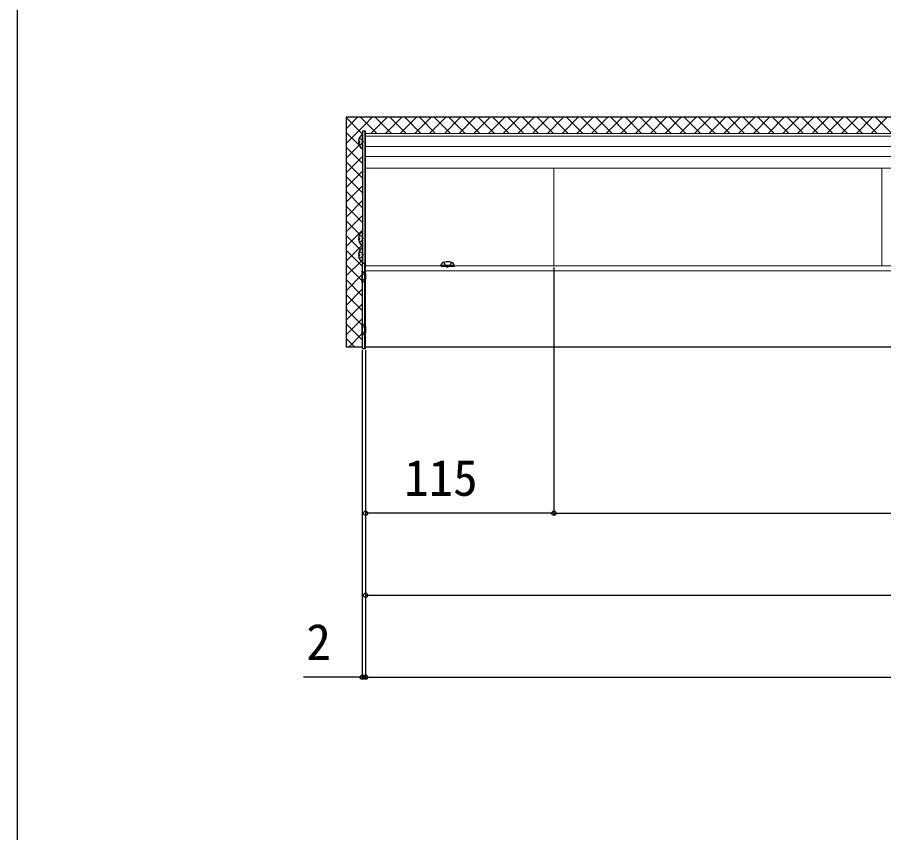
# Model space of a CAD drawing. Units: millimetres, scale not verified. Extents: x -1312 to 1312, y -1960 to 1949.
# Drawn here: x -1312 to -784, y -3 to 495 of the extents above; entities that cross this region are included whole.
import ezdxf
from ezdxf.enums import TextEntityAlignment as Align

# ---------------------------------------------------------------- set-up
doc = ezdxf.new("R2010")
doc.units = ezdxf.units.MM
doc.header["$LTSCALE"] = 8
doc.layers.add('0-3_YKK_12', color=2, linetype='Continuous', lineweight=18)
for name, color, linetype in [('0-4_YKK_13', 4, 'Continuous'), ('0-5_YKK_D', 6, 'Continuous'), ('0-6_YKK_ZWAK', 7, 'Continuous'), ('0-7_YSS_K', 3, 'Continuous')]:
    doc.layers.add(name, color=color, linetype=linetype)
doc.styles.add('ＭＳ ゴシック', font='')
doc.styles.get('ＭＳ ゴシック').set_extended_font_data('MS Gothic')

msp = doc.modelspace()

# ---------------------------------------------------------------- linework, layer by layer
at = {"layer": '0-3_YKK_12'}
for p, q in [((-1100, 423.703), (-233.5, 423.703)), ((-1100, 423.703), (-1100, 293.723)), ((-1100, 422.131), (-233.5, 422.131)), ((-1100, 415.776), (-233.5, 415.776)), ((-1100, 409.703), (-233.5, 409.703)), ((-1100, 402.601), (-233.5, 402.601)), ((-985, 402.601), (-985, 343.026)), ((-785, 402.601), (-785, 343.026)), ((-1100, 343.026), (-1053.896, 343.026)), ((-1100, 339.985), (-233.5, 339.985)), ((-1045.929, 343.026), (-653.896, 343.026)), ((-1100, 293.723), (-233.5, 293.723))]:
    msp.add_line(p, q, dxfattribs=at)
at = {"layer": '0-4_YKK_13'}
for p, q in [((-1101.8, 425.203), (-1101.8, 344.458)), ((-1100.5, 425.203), (-1101.8, 425.203)), ((-1104.283, 419.128), (-1103.4, 419.128)), ((-1103.877, 420.778), (-1102.012, 419.848)), ((-1102.012, 419.848), (-1101.403, 418.703)), ((-1101.8, 414.728), (-1101.8, 422.679)), ((-1104.283, 360.128), (-1103.4, 360.128)), ((-1103.877, 361.778), (-1102.012, 360.848)), ((-1102.012, 360.848), (-1101.403, 359.703)), ((-1101.8, 355.728), (-1101.8, 363.679)), ((-1104.283, 350.128), (-1103.4, 350.128)), ((-1103.877, 351.778), (-1102.012, 350.848)), ((-1102.012, 350.848), (-1101.403, 349.703)), ((-1101.8, 345.728), (-1101.8, 353.679)), ((-1100.5, 344.505), (-1101.8, 344.505)), ((-1053.913, 343.12), (-1053.771, 343.923)), ((-1052.213, 345.1), (-1051.058, 342.783)), ((-1047.613, 345.1), (-1048.768, 342.783)), ((-1045.913, 343.12), (-1046.054, 343.923)), ((-1102, 332.833), (-1102, 339.833)), ((-1102, 338.383), (-1100.185, 337.478)), ((-1101.75, 332.833), (-1101.75, 339.833)), ((-1045.913, 343.12), (-1053.913, 343.12)), ((-1053.913, 343.12), (-1053.824, 342.62)), ((-1046.001, 342.62), (-1053.824, 342.62)), ((-1051.058, 342.783), (-1049.913, 342.174)), ((-1048.768, 342.783), (-1049.913, 342.174)), ((-1045.913, 343.12), (-1046.001, 342.62)), ((-1101.75, 332.833), (-1100.119, 334.463)), ((-1100.185, 337.478), (-1100, 337.13)), ((-1100, 338.083), (-1100, 334.583)), ((-1102, 332.833), (-1101.75, 332.833)), ((-1102, 300.708), (-1102, 307.708)), ((-1101.75, 300.708), (-1101.75, 307.708)), ((-1102, 306.258), (-1100.185, 305.353)), ((-1101.75, 300.708), (-1100.119, 302.338)), ((-1100.185, 305.353), (-1100, 305.005)), ((-1100, 305.958), (-1100, 302.458)), ((-1102, 300.708), (-1101.75, 300.708))]:
    msp.add_line(p, q, dxfattribs=at)
for points in [[(-1100, 302.203), (-1100, 425.203), (-1100.5, 425.203), (-1100.5, 344.458), (-1102, 344.458), (-1102, 292.68), (-1100.5, 292.68), (-1100.5, 344.458), (-1100.5, 292.68), (-1100, 292.68), (-1100, 344.458), (-1100.5, 344.458)], [(-1104.283, 418.278), (-1103.4, 418.278), (-1103.4, 419.128)], [(-1103.877, 416.628), (-1102.012, 417.558), (-1101.403, 418.703)], [(-1104.283, 359.278), (-1103.4, 359.278), (-1103.4, 360.128)], [(-1103.877, 357.628), (-1102.012, 358.558), (-1101.403, 359.703)], [(-1104.283, 349.278), (-1103.4, 349.278), (-1103.4, 350.128)], [(-1103.877, 347.628), (-1102.012, 348.558), (-1101.403, 349.703)], [(-1102, 339.833), (-1101.75, 339.833), (-1100.119, 338.202)], [(-1102, 334.283), (-1100.185, 335.188), (-1100, 335.535)], [(-1102, 307.708), (-1101.75, 307.708), (-1100.119, 306.077)], [(-1102, 302.158), (-1100.185, 303.063), (-1100, 303.41)]]:
    msp.add_lwpolyline(points, dxfattribs=at)
for centre, radius, start, end in [((-1099, 418.703), 5.3, 127.71409, 175.40059), ((-1099, 418.703), 5.3, 184.59941, 232.28591), ((-1102.074, 422.679), 0.274, 0, 127.71409), ((-1102.074, 414.728), 0.274, 232.28591, 0), ((-1099, 359.703), 5.3, 127.71409, 175.40059), ((-1102.074, 363.679), 0.274, 0, 127.71409), ((-1099, 359.703), 5.3, 184.59941, 232.28591), ((-1102.074, 355.728), 0.274, 232.28591, 0), ((-1099, 349.703), 5.3, 127.71409, 175.40059), ((-1099, 349.703), 5.3, 184.59941, 232.28591), ((-1102.074, 353.679), 0.274, 0, 127.71409), ((-1102.074, 345.728), 0.274, 232.28591, 0), ((-1052.885, 343.766), 0.9, 122.05588, 170), ((-1049.913, 339.02), 6.5, 57.94412, 122.05588), ((-1046.94, 343.766), 0.9, 10, 57.94412), ((-1099.554, 338.768), 0.8, 225, 236.08492), ((-1099.554, 333.898), 0.8, 123.91508, 135), ((-1099.554, 306.643), 0.8, 225, 236.08492), ((-1099.554, 301.773), 0.8, 123.91508, 135)]:
    msp.add_arc(centre, radius, start, end, dxfattribs=at)
at = {"layer": '0-5_YKK_D'}
for p, q in [((-985, 342.026), (-985, 191.148)), ((-985, 342.026), (-985, 191.148)), ((-1102, 291.68), (-1102, 91.148)), ((-1100, 291.68), (-1100, 91.148)), ((-1100, 291.68), (-1100, 91.148)), ((-1100, 291.68), (-1100, 191.148)), ((-1100, 291.68), (-1100, 141.148)), ((-985, 192.148), (-1100, 192.148)), ((-985, 192.148), (1015, 192.148)), ((-1100, 142.148), (0, 142.148)), ((-1102, 92.148), (-1137.886, 92.148)), ((-1100, 92.148), (-1102, 92.148)), ((-1100, 92.148), (-1094.75, 92.148)), ((-1100, 92.148), (1100, 92.148))]:
    msp.add_line(p, q, dxfattribs=at)
for centre in [(-1100, 192.148), (-985, 192.148), (-985, 192.148), (-1100, 142.148), (-1102, 92.148), (-1100, 92.148), (-1100, 92.148)]:
    msp.add_circle(centre, 1.312, dxfattribs=at)
at = {"layer": '0-6_YKK_ZWAK'}
msp.add_line((-1312.5, 1864.6), (-1312.5, -1960.4), dxfattribs=at)
at = {"layer": '0-7_YSS_K'}
for p, q in [((-1111.8, 426.654), (-1104.854, 433.6)), ((-1100, 430.56), (-1103.04, 433.6)), ((-1100, 429.474), (-1095.874, 433.6)), ((-1096.791, 423.703), (-1086.894, 433.6)), ((-1084.162, 423.703), (-1094.059, 433.6)), ((-1087.81, 423.703), (-1077.914, 433.6)), ((-1075.182, 423.703), (-1085.079, 433.6)), ((-1078.83, 423.703), (-1068.933, 433.6)), ((-1066.202, 423.703), (-1076.099, 433.6)), ((-1069.85, 423.703), (-1059.953, 433.6)), ((-1057.222, 423.703), (-1067.119, 433.6)), ((-1060.87, 423.703), (-1050.973, 433.6)), ((-1048.241, 423.703), (-1058.138, 433.6)), ((-1051.889, 423.703), (-1041.993, 433.6)), ((-1039.261, 423.703), (-1049.158, 433.6)), ((-1042.909, 423.703), (-1033.012, 433.6)), ((-1030.281, 423.703), (-1040.178, 433.6)), ((-1033.929, 423.703), (-1024.032, 433.6)), ((-1021.301, 423.703), (-1031.197, 433.6)), ((-1024.949, 423.703), (-1015.052, 433.6)), ((-1012.32, 423.703), (-1022.217, 433.6)), ((-1015.968, 423.703), (-1006.072, 433.6)), ((-1003.34, 423.703), (-1013.237, 433.6)), ((-1006.988, 423.703), (-997.091, 433.6)), ((-994.36, 423.703), (-1004.257, 433.6)), ((-998.008, 423.703), (-988.111, 433.6)), ((-985.38, 423.703), (-995.276, 433.6)), ((-989.028, 423.703), (-979.131, 433.6)), ((-976.399, 423.703), (-986.296, 433.6)), ((-980.047, 423.703), (-970.151, 433.6)), ((-967.419, 423.703), (-977.316, 433.6)), ((-971.067, 423.703), (-961.17, 433.6)), ((-958.439, 423.703), (-968.336, 433.6)), ((-962.087, 423.703), (-952.19, 433.6)), ((-949.459, 423.703), (-959.355, 433.6)), ((-953.107, 423.703), (-943.21, 433.6)), ((-940.478, 423.703), (-950.375, 433.6)), ((-944.126, 423.703), (-934.23, 433.6)), ((-931.498, 423.703), (-941.395, 433.6)), ((-935.146, 423.703), (-925.249, 433.6)), ((-922.518, 423.703), (-932.415, 433.6)), ((-926.166, 423.703), (-916.269, 433.6)), ((-913.538, 423.703), (-923.434, 433.6)), ((-917.186, 423.703), (-907.289, 433.6)), ((-904.557, 423.703), (-914.454, 433.6)), ((-908.205, 423.703), (-898.309, 433.6)), ((-895.577, 423.703), (-905.474, 433.6)), ((-899.225, 423.703), (-889.328, 433.6)), ((-886.597, 423.703), (-896.494, 433.6)), ((-890.245, 423.703), (-880.348, 433.6)), ((-877.617, 423.703), (-887.513, 433.6)), ((-881.265, 423.703), (-871.368, 433.6)), ((-868.636, 423.703), (-878.533, 433.6)), ((-872.284, 423.703), (-862.388, 433.6)), ((-859.656, 423.703), (-869.553, 433.6)), ((-863.304, 423.703), (-853.407, 433.6)), ((-850.676, 423.703), (-860.573, 433.6)), ((-854.324, 423.703), (-844.427, 433.6)), ((-841.696, 423.703), (-851.592, 433.6)), ((-845.344, 423.703), (-835.447, 433.6)), ((-832.715, 423.703), (-842.612, 433.6)), ((-836.363, 423.703), (-826.467, 433.6)), ((-823.735, 423.703), (-833.632, 433.6)), ((-827.383, 423.703), (-817.486, 433.6)), ((-814.755, 423.703), (-824.652, 433.6)), ((-818.403, 423.703), (-808.506, 433.6)), ((-805.775, 423.703), (-815.671, 433.6)), ((-809.423, 423.703), (-799.526, 433.6)), ((-796.794, 423.703), (-806.691, 433.6)), ((-800.442, 423.703), (-790.545, 433.6)), ((-787.814, 423.703), (-797.711, 433.6)), ((-791.462, 423.703), (-781.565, 433.6)), ((-778.834, 423.703), (-788.731, 433.6)), ((-1101.8, 423.38), (-1111.8, 433.38)), ((-1111.8, 417.674), (-1100, 429.474)), ((-1093.143, 423.703), (-1100, 430.56)), ((-1103.748, 416.348), (-1111.8, 424.4)), ((-1111.8, 408.694), (-1103.874, 416.62)), ((-1101.8, 405.42), (-1111.8, 415.42)), ((-1101.8, 414.4), (-1101.909, 414.509)), ((-1111.8, 399.714), (-1101.8, 409.714)), ((-1101.8, 396.439), (-1111.8, 406.439)), ((-1111.8, 390.733), (-1101.8, 400.733)), ((-1101.8, 387.459), (-1111.8, 397.459)), ((-1111.8, 381.753), (-1101.8, 391.753)), ((-1101.8, 378.479), (-1111.8, 388.479)), ((-1111.8, 372.773), (-1101.8, 382.773)), ((-1101.8, 369.499), (-1111.8, 379.499)), ((-1111.8, 363.793), (-1101.8, 373.793)), ((-1103.606, 362.325), (-1111.8, 370.518)), ((-1111.8, 354.812), (-1101.8, 364.812)), ((-1103.199, 352.937), (-1111.8, 361.538)), ((-1111.8, 345.832), (-1102.164, 355.468)), ((-1102, 342.758), (-1111.8, 352.558)), ((-1111.8, 336.852), (-1102.722, 345.93)), ((-1102, 333.778), (-1111.8, 343.578)), ((-1111.8, 327.872), (-1102, 337.672)), ((-1102, 324.797), (-1111.8, 334.597)), ((-1111.8, 318.891), (-1102, 328.691)), ((-1102, 315.817), (-1111.8, 325.617)), ((-1111.8, 309.911), (-1102, 319.711)), ((-1102, 306.837), (-1111.8, 316.637)), ((-1111.8, 300.931), (-1102, 310.731)), ((-1102, 297.857), (-1111.8, 307.657)), ((-1110.049, 293.701), (-1102, 301.751)), ((-1106.825, 293.701), (-1111.8, 298.676)), ((-1100, 293.701), (-233.5, 293.701))]:
    msp.add_line(p, q, dxfattribs=at)
msp.add_lwpolyline([(-233.5, 433.6), (-1111.8, 433.6), (-1111.8, 293.701), (-1102, 293.701)], dxfattribs=at)

# ---------------------------------------------------------------- texts
at = {"layer": '0-5_YKK_D', "style": 'ＭＳ ゴシック'}
for s, p in [('115', (-1076.42, 196.148)), ('2', (-1136.102, 96.148))]:
    msp.add_text(s, height=21.99, dxfattribs=at).set_placement(p, align=Align.BOTTOM_LEFT)

doc.saveas('drawing.dxf')
